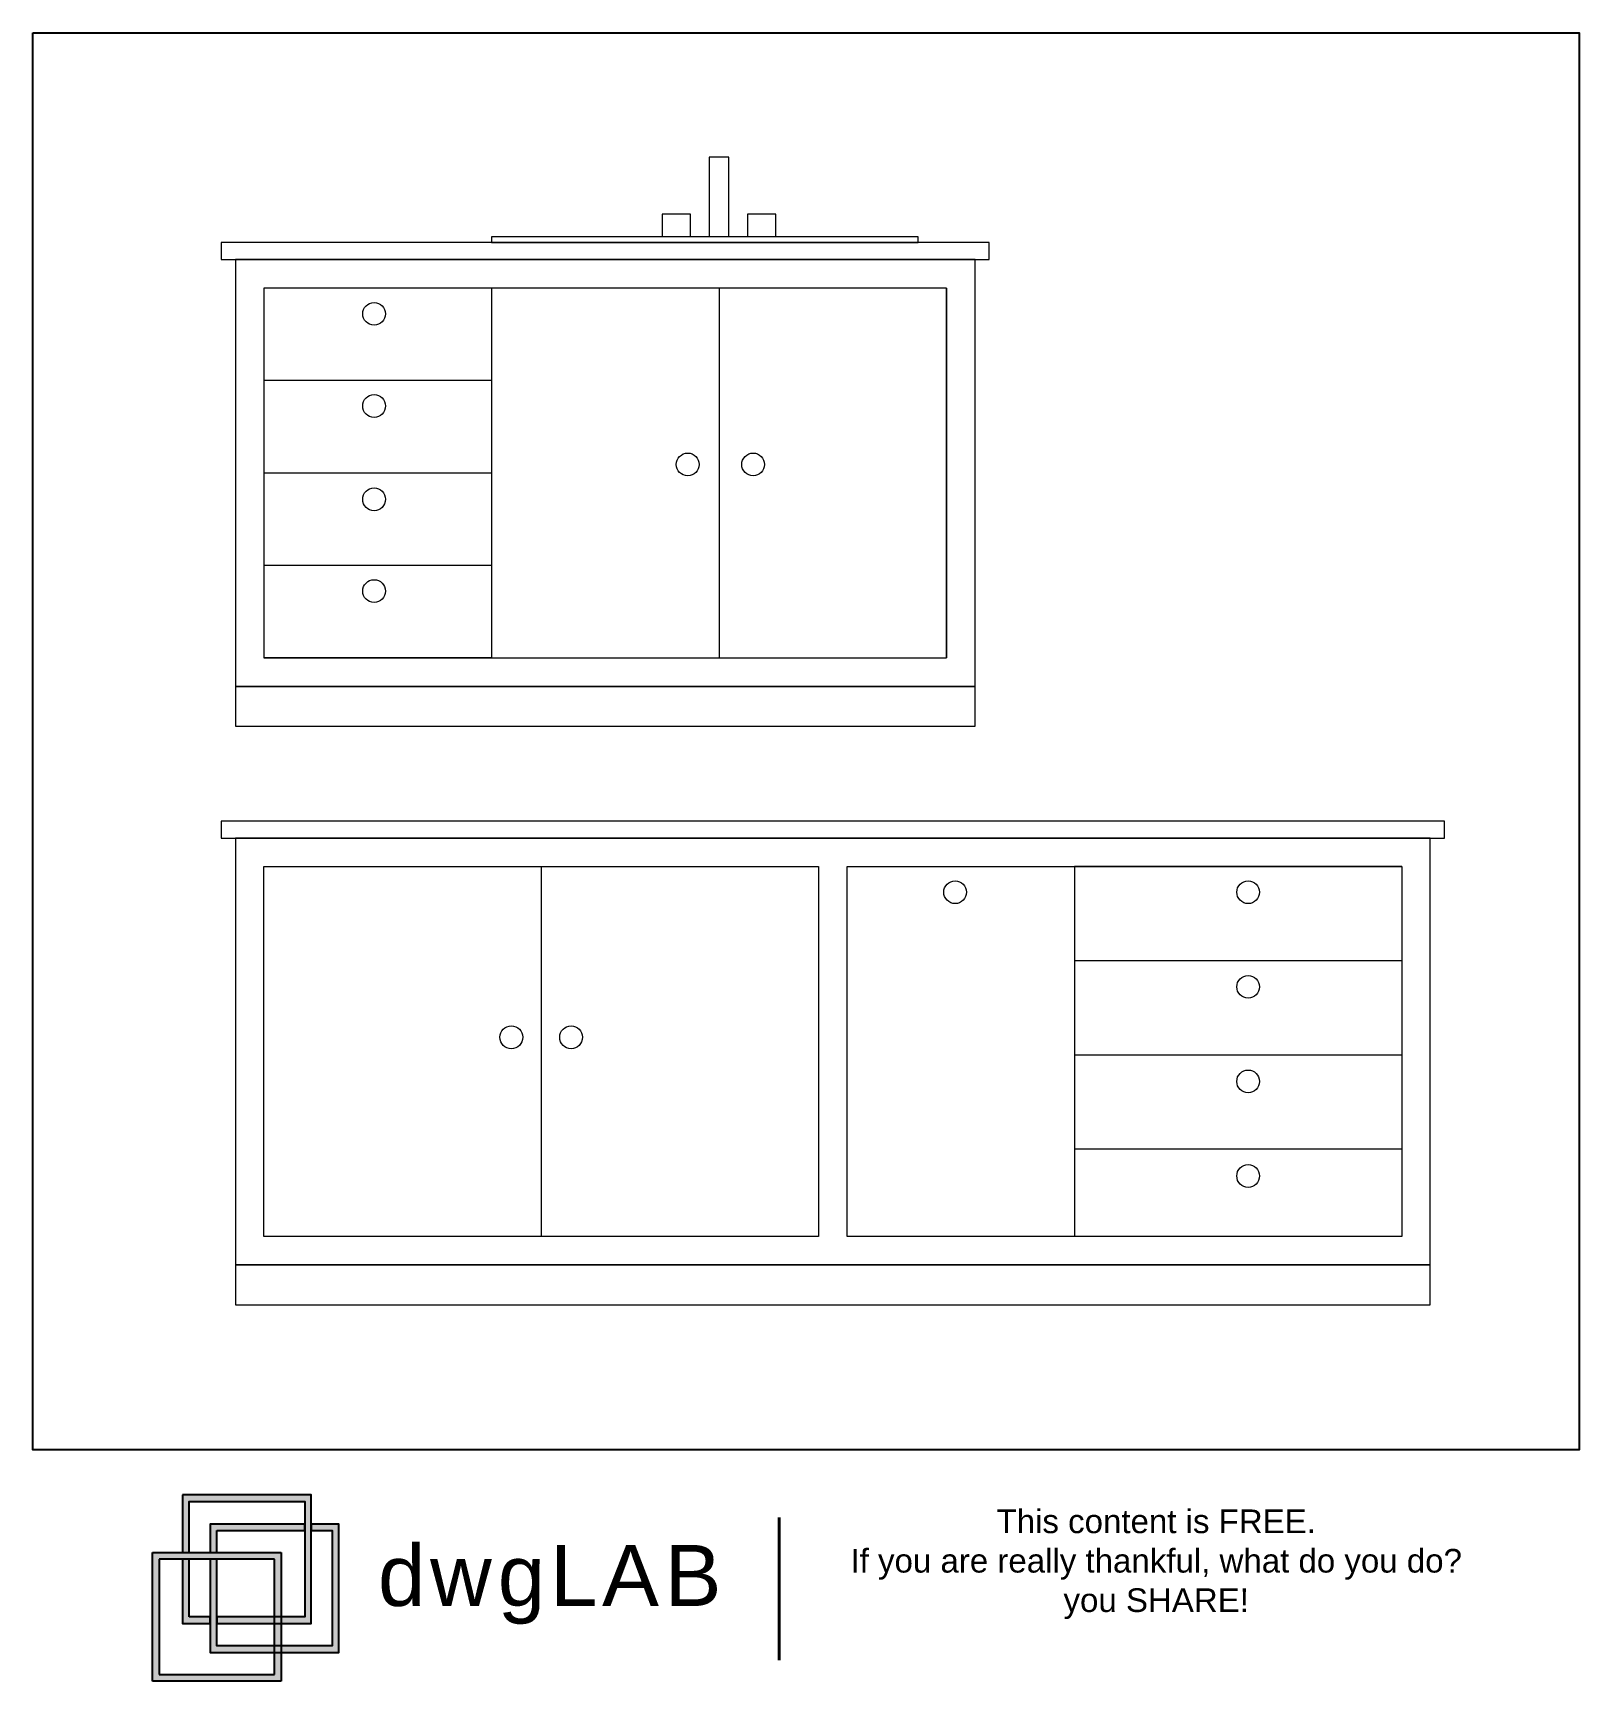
# Model space of a CAD drawing. Header units: millimetres. Extents: x 2999.89 to 3002.61, y 1610.6 to 1613.49.
import ezdxf

# ---------------------------------------------------------------- set-up
doc = ezdxf.new("R2010")
doc.units = ezdxf.units.MM
for name, color, linetype, plot in [('000-dwgLAB-Rectan.', 251, 'Continuous', False), ('02', 251, 'Continuous', False), ('dwgLAB', 250, 'Continuous', False)]:
    doc.layers.add(name, color=color, linetype=linetype, plot=plot)
doc.layers.add('001_Dark_1 10', color=7, linetype='Continuous', lineweight=0)
doc.styles.get("Standard").update_dxf_attribs({"font": 'arial.ttf'})

# ---------------------------------------------------------------- blocks, each defined once
blk = doc.blocks.new('DWGlab_ok')
at = {"layer": 'dwgLAB', "true_color": 0xfee41b}
h = blk.add_hatch(color=2, dxfattribs=at)
h.dxf.hatch_style = 2
h.paths.add_polyline_path([(0.0369, 0.2289), (0.0369, 0.158), (0.045, 0.158), (0.045, 0.2209), (0.1869, 0.2209), (0.1869, 0.079), (0.0788, 0.079), (0.0788, 0.0709), (0.1949, 0.0709), (0.1949, 0.2289)])
at = {"layer": 'dwgLAB', "true_color": 0xe03b3e}
h = blk.add_hatch(color=13, dxfattribs=at)
h.dxf.hatch_style = 2
h.paths.add_polyline_path([(0.1949, 0.193), (0.1949, 0.1849), (0.2207, 0.1849), (0.2207, 0.0431), (0.0788, 0.0431), (0.0788, 0.1499), (0.0708, 0.1499), (0.0708, 0.035), (0.2287, 0.035), (0.2287, 0.193)])
h = blk.add_hatch(color=13, dxfattribs=at)
h.dxf.hatch_style = 2
h.paths.add_polyline_path([(0.0788, 0.1849), (0.1869, 0.1849), (0.1869, 0.193), (0.0708, 0.193), (0.0708, 0.158), (0.0788, 0.158)])
at = {"layer": 'dwgLAB', "true_color": 0x497798}
h = blk.add_hatch(color=155, dxfattribs=at)
h.dxf.hatch_style = 2
h.paths.add_polyline_path([(0.158, 0), (0, 0), (0, 0.158), (0.158, 0.158)])
h.paths.add_polyline_path([(0.0081, 0.0081), (0.1499, 0.0081), (0.1499, 0.1499), (0.0081, 0.1499)])
at = {"layer": 'dwgLAB', "true_color": 0xfee41b}
h = blk.add_hatch(color=2, dxfattribs=at)
h.dxf.hatch_style = 2
h.paths.add_polyline_path([(0.045, 0.079), (0.045, 0.1499), (0.0369, 0.1499), (0.0369, 0.0709), (0.0708, 0.0709), (0.0708, 0.079)])
at = {"layer": 'dwgLAB', "color": 155, "true_color": 0x497798}
for p, q in [((0, 0), (0, 0.158)), ((0, 0.158), (0.158, 0.158)), ((0.1499, 0.1499), (0.0081, 0.1499)), ((0.0081, 0.1499), (0.0081, 0.0081)), ((0.1499, 0.0081), (0.1499, 0.1499)), ((0.158, 0.158), (0.158, 0)), ((0.158, 0), (0, 0)), ((0.0081, 0.0081), (0.1499, 0.0081))]:
    blk.add_line(p, q, dxfattribs=at)
at = {"layer": 'dwgLAB', "color": 2, "true_color": 0xfee41b}
for points in [[(0.0369, 0.2289), (0.0369, 0.158), (0.045, 0.158), (0.045, 0.2209), (0.1869, 0.2209), (0.1869, 0.079), (0.0788, 0.079), (0.0788, 0.0709), (0.1949, 0.0709), (0.1949, 0.2289), (0.0369, 0.2289)], [(0.045, 0.079), (0.045, 0.1499), (0.0369, 0.1499), (0.0369, 0.0709), (0.0708, 0.0709), (0.0708, 0.079), (0.045, 0.079)]]:
    blk.add_lwpolyline(points, dxfattribs=at)
at = {"layer": 'dwgLAB', "color": 13, "true_color": 0xe03b3e}
for points in [[(0.1949, 0.193), (0.1949, 0.1849), (0.2207, 0.1849), (0.2207, 0.0431), (0.0788, 0.0431), (0.0788, 0.1499), (0.0708, 0.1499), (0.0708, 0.035), (0.2287, 0.035), (0.2287, 0.193), (0.1949, 0.193)], [(0.0788, 0.1849), (0.1869, 0.1849), (0.1869, 0.193), (0.0708, 0.193), (0.0708, 0.158), (0.0788, 0.158), (0.0788, 0.1849)]]:
    blk.add_lwpolyline(points, dxfattribs=at)
at = {"layer": 'dwgLAB', "color": 9, "linetype": 'Continuous', "lineweight": 40, "true_color": 0xd19cc7}
blk.add_lwpolyline([(0.7701, 0.0256), (0.7701, 0.2011)], dxfattribs=at)
at = {"layer": 'dwgLAB', "color": 7}
for s, width, heights, insert, char_height, attachment_point in [('{\\H0.91667x;\\C0;This content is FREE.\\PIf you are really thankful, what do you do? you SHARE!}', 0.805462, [0.5251], (1.2337, 0.2109), 0.031712, 2), ('{\\T1.1;dwgLAB}', 17.629903, [0], (0.277, 0.1673), 0.075, 1)]:
    blk.add_mtext_dynamic_manual_height_columns(s, width=width, gutter_width=12.5, heights=heights, dxfattribs=dict(at, insert=insert, char_height=char_height, attachment_point=attachment_point))

msp = doc.modelspace()

# ---------------------------------------------------------------- linework, layer by layer
at = {"layer": '000-dwgLAB-Rectan.'}
msp.add_lwpolyline([(2999.8907, 1613.4943), (3002.608, 1613.4943), (3002.608, 1611.0038), (2999.8907, 1611.0038), (2999.8907, 1613.4943)], dxfattribs=at)
at = {"layer": '001_Dark_1 10'}
for p, q in [((3000.6964, 1613.0458), (3000.2964, 1613.0458)), ((3000.6964, 1613.0458), (3000.2964, 1613.0458)), ((3000.6964, 1613.0458), (3000.6964, 1612.3958)), ((3001.0964, 1613.0458), (3001.0964, 1612.3958)), ((3001.4964, 1613.0458), (3001.4964, 1612.3958)), ((3001.4964, 1613.0458), (3001.4964, 1612.3958)), ((3000.6964, 1612.8833), (3000.2964, 1612.8833)), ((3000.6964, 1612.7208), (3000.2964, 1612.7208)), ((3000.6964, 1612.5583), (3000.2964, 1612.5583)), ((3000.6964, 1612.3958), (3000.2964, 1612.3958)), ((3000.7839, 1612.029), (3000.7839, 1611.379)), ((3001.7214, 1612.029), (3001.7214, 1611.379)), ((3002.2964, 1612.029), (3001.7214, 1612.029)), ((3002.2964, 1612.029), (3001.7214, 1612.029)), ((3002.2964, 1611.8633), (3001.7214, 1611.8633)), ((3002.2964, 1611.6977), (3001.7214, 1611.6977)), ((3002.2964, 1611.5321), (3001.7214, 1611.5321)), ((3002.2839, 1611.379), (3001.7089, 1611.379))]:
    msp.add_line(p, q, dxfattribs=at)
for points in [[(3001.1139, 1613.2758), (3001.0789, 1613.2758), (3001.0789, 1613.1358)], [(3001.1139, 1613.1358), (3001.1139, 1613.2758)], [(3001.0464, 1613.1758), (3000.9964, 1613.1758), (3000.9964, 1613.1358)], [(3001.0464, 1613.1358), (3001.0464, 1613.1758)], [(3001.1964, 1613.1758), (3001.1464, 1613.1758), (3001.1464, 1613.1358)], [(3001.1964, 1613.1358), (3001.1964, 1613.1758)], [(3000.9964, 1613.1258), (3001.0464, 1613.1258)], [(3001.0789, 1613.1258), (3001.1139, 1613.1258)], [(3001.1464, 1613.1258), (3001.1964, 1613.1258)]]:
    msp.add_lwpolyline(points, dxfattribs=at)
for points in [[(3001.5714, 1613.1258), (3000.2214, 1613.1258), (3000.2214, 1613.0958), (3001.5714, 1613.0958)], [(3001.4464, 1613.1358), (3000.6964, 1613.1358), (3000.6964, 1613.1258), (3001.4464, 1613.1258)], [(3001.5464, 1613.0958), (3000.2464, 1613.0958), (3000.2464, 1612.3458), (3001.5464, 1612.3458)], [(3001.4964, 1613.0458), (3000.2964, 1613.0458), (3000.2964, 1612.3958), (3001.4964, 1612.3958)], [(3001.5464, 1612.3458), (3000.2464, 1612.3458), (3000.2464, 1612.2758), (3001.5464, 1612.2758)], [(3002.3714, 1612.109), (3000.2214, 1612.109), (3000.2214, 1612.079), (3002.3714, 1612.079)], [(3002.3464, 1612.079), (3000.2464, 1612.079), (3000.2464, 1611.329), (3002.3464, 1611.329)], [(3000.2964, 1612.029), (3001.2714, 1612.029), (3001.2714, 1611.379), (3000.2964, 1611.379)], [(3002.2964, 1612.029), (3002.2964, 1611.379), (3001.3214, 1611.379), (3001.3214, 1612.029)], [(3002.3464, 1611.329), (3000.2464, 1611.329), (3000.2464, 1611.259), (3002.3464, 1611.259)]]:
    msp.add_lwpolyline(points, close=True, dxfattribs=at)
for centre in [(3000.4902, 1613.0006), (3000.4902, 1612.8386), (3001.0414, 1612.7358), (3001.1564, 1612.7358), (3000.4902, 1612.6746), (3000.4902, 1612.5133), (3001.5114, 1611.984), (3002.0264, 1611.984), (3002.0264, 1611.984), (3002.0264, 1611.8177), (3000.7314, 1611.729), (3000.8364, 1611.729), (3002.0264, 1611.6515), (3002.0264, 1611.4852)]:
    msp.add_circle(centre, 0.02, dxfattribs=at)
at = {"layer": '02'}
msp.add_lwpolyline([(2999.8907, 1613.4943), (3002.608, 1613.4943), (3002.608, 1611.0038), (2999.8907, 1611.0038), (2999.8907, 1613.4943)], dxfattribs=at)

# ---------------------------------------------------------------- block references
at = {"layer": 'dwgLAB', "color": 0, "xscale": 1.429699117666521, "yscale": 1.429699117666521, "zscale": 1.429699117666521}
msp.add_blockref('DWGlab_ok', (3000.101, 1610.5975), dxfattribs=at)

doc.saveas('drawing.dxf')
